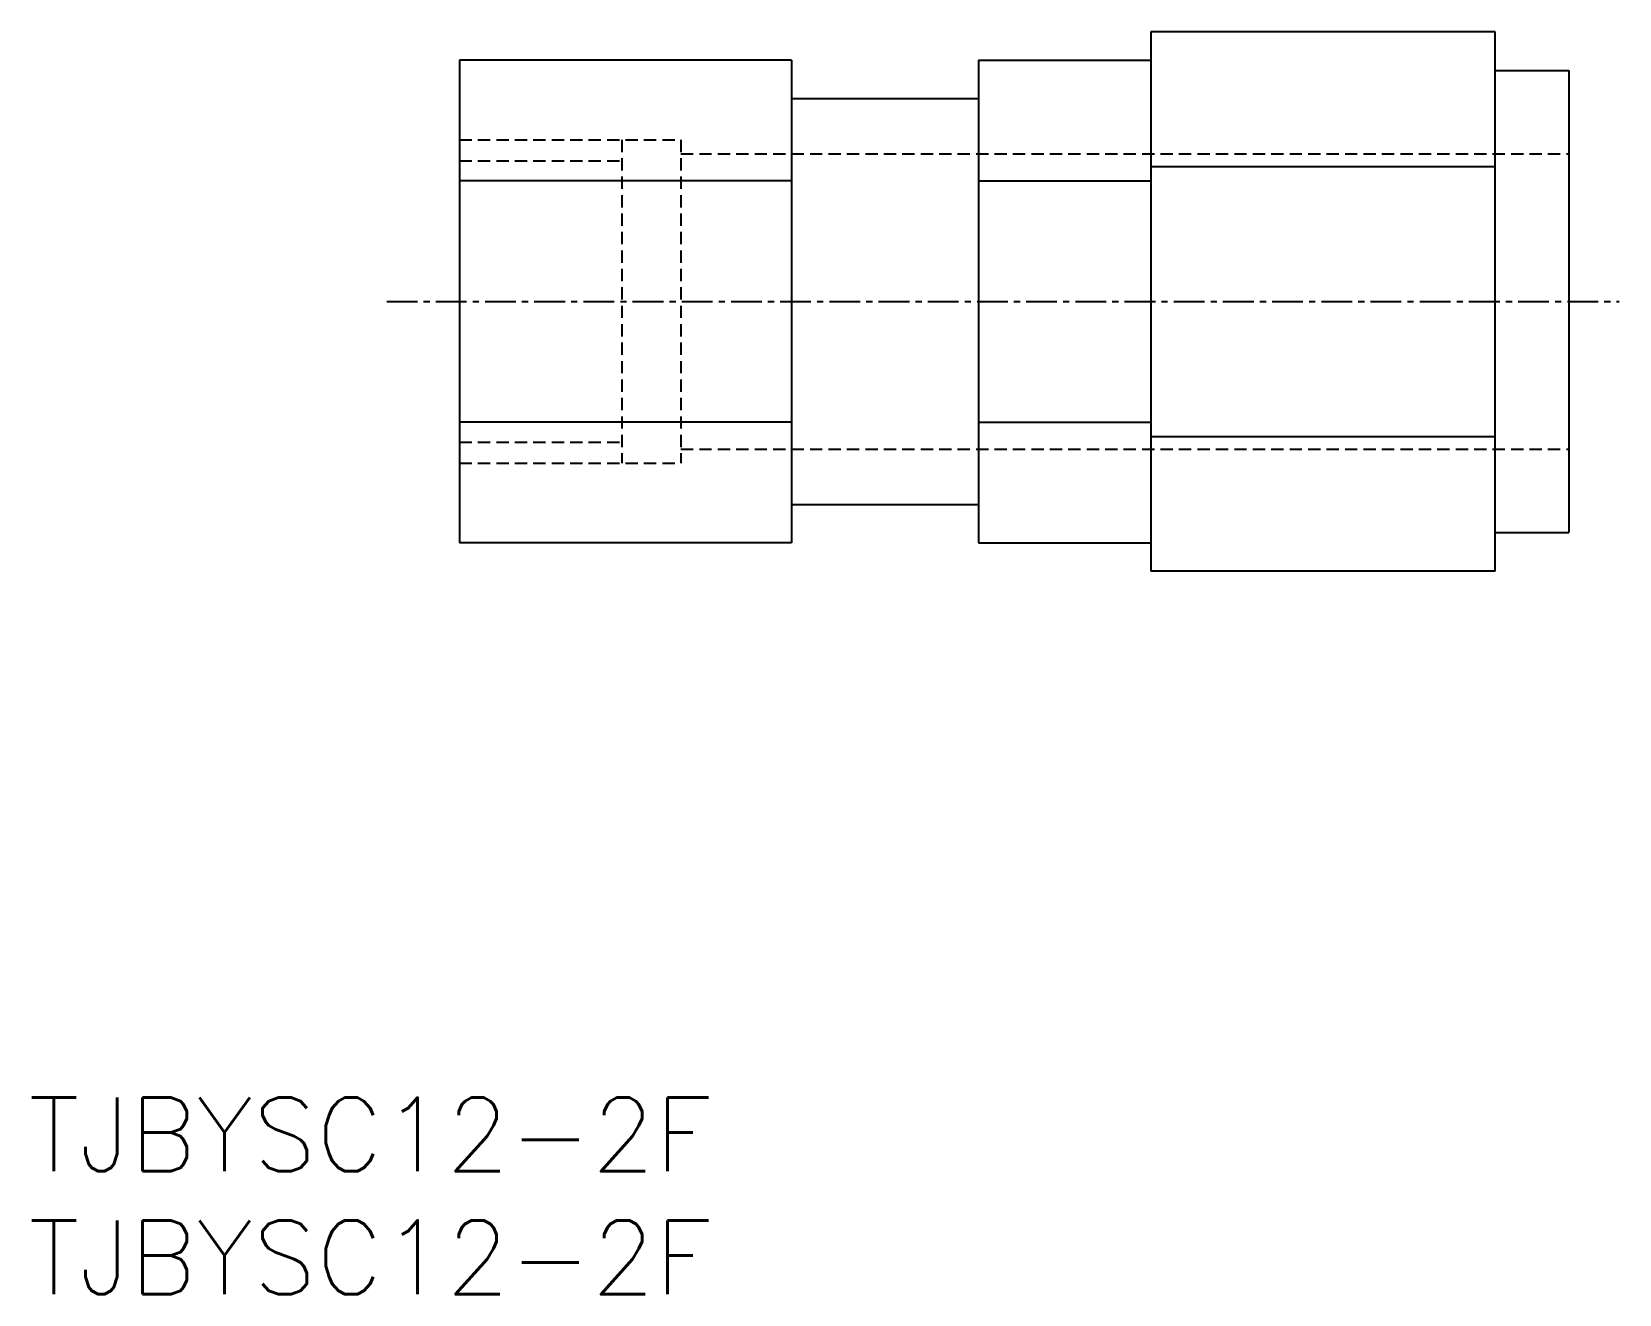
# Model space of a CAD drawing. Extents: x 0.1 to 64.7, y 0 to 51.3.
import ezdxf

# ---------------------------------------------------------------- set-up
doc = ezdxf.new("R2010")
doc.units = 0
doc.linetypes.add('CENTER', pattern=[2, 1.25, -0.25, 0.25, -0.25])
doc.linetypes.add('DASHED', pattern=[0.75, 0.5, -0.25])
doc.layers.get('0').update_dxf_attribs({"linetype": 'CONTINUOUS'})
doc.layers.add('CENTER', color=1, linetype='CENTER')
doc.styles.get("Standard").update_dxf_attribs({"font": 'txt.shx'})

# ---------------------------------------------------------------- blocks, each defined once
blk = doc.blocks.new('*U5')
at = {"color": 7, "linetype": 'CONTINUOUS'}
blk.add_text('TJBYSC12-2F', height=3, dxfattribs=at).set_placement((0, 0))
blk = doc.blocks.new('*U6')
at = {"color": 7, "linetype": 'CONTINUOUS'}
blk.add_text('TJBYSC12-2F', height=3, dxfattribs=at).set_placement((0, 5))

msp = doc.modelspace()

# ---------------------------------------------------------------- linework, layer by layer
at = {"color": 7, "linetype": 'CONTINUOUS'}
for p, q in [((59.619, 51.341), (45.619, 51.341)), ((45.619, 51.341), (45.619, 29.401)), ((59.619, 29.401), (59.619, 51.341)), ((31.019, 50.186), (17.519, 50.186)), ((17.519, 50.186), (17.519, 30.556)), ((31.019, 50.186), (31.019, 30.556)), ((38.619, 50.186), (38.619, 30.556)), ((38.619, 50.186), (45.619, 50.186)), ((59.619, 49.771), (62.619, 49.771)), ((62.619, 49.771), (62.619, 30.971)), ((31.019, 48.621), (38.619, 48.621)), ((45.619, 45.856), (59.619, 45.856)), ((31.019, 45.279), (17.519, 45.279)), ((38.619, 45.279), (45.619, 45.279)), ((31.019, 35.464), (17.519, 35.464)), ((38.619, 35.464), (45.619, 35.464)), ((45.619, 34.886), (59.619, 34.886)), ((31.019, 32.121), (38.619, 32.121)), ((31.019, 30.556), (17.519, 30.556)), ((38.619, 30.556), (45.619, 30.556)), ((59.619, 30.971), (62.619, 30.971)), ((59.619, 29.401), (45.619, 29.401))]:
    msp.add_line(p, q, dxfattribs=at)
at = {"color": 3, "linetype": 'DASHED'}
for p, q in [((17.519, 46.95), (26.519, 46.95)), ((24.119, 46.95), (24.119, 33.793)), ((26.519, 46.95), (26.519, 33.793)), ((17.519, 46.094), (24.119, 46.094)), ((26.519, 46.371), (62.619, 46.371)), ((17.519, 34.649), (24.119, 34.649)), ((26.519, 34.371), (62.619, 34.371)), ((17.519, 33.793), (26.519, 33.793))]:
    msp.add_line(p, q, dxfattribs=at)
at = {"layer": 'CENTER', "color": 1, "linetype": 'CENTER'}
msp.add_line((14.558, 40.371), (64.667, 40.371), dxfattribs=at)

# ---------------------------------------------------------------- block references
at = {"color": 7, "linetype": 'CONTINUOUS'}
for name in ['*U6', '*U5']:
    msp.add_blockref(name, (0, 0), dxfattribs=at)

doc.saveas('drawing.dxf')
